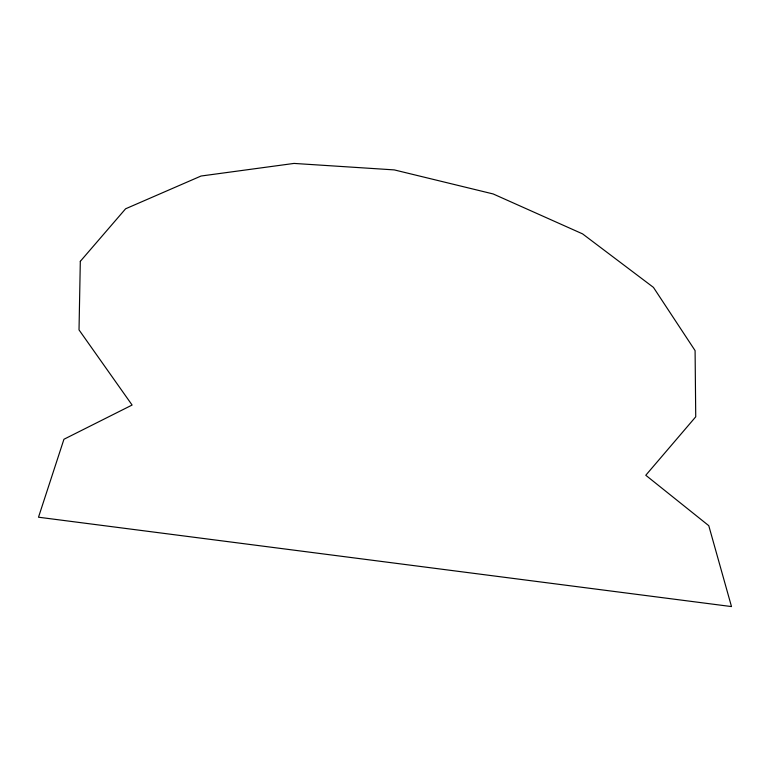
<?xml version="1.0" encoding="UTF-8"?>
<svg xmlns="http://www.w3.org/2000/svg" width="770" height="770" viewBox="0 0 770 770"><rect width="100%" height="100%" fill="white"/><g stroke="black" fill="none" stroke-linecap="round" stroke-linejoin="round"><path stroke-width="1.16" d="M80.311 261.348L79.021 329.906L132.103 405.039L63.939 439.266L38.5 517.209L731.5 606.577L708.775 525.679L645.78 475.263L695.734 416.811L695.089 350.61L653.441 287.383L582.572 233.878L493.166 193.953L394.269 169.901L294.034 163.423L201.057 176.022L125.597 208.795L80.311 261.348"/></g></svg>
